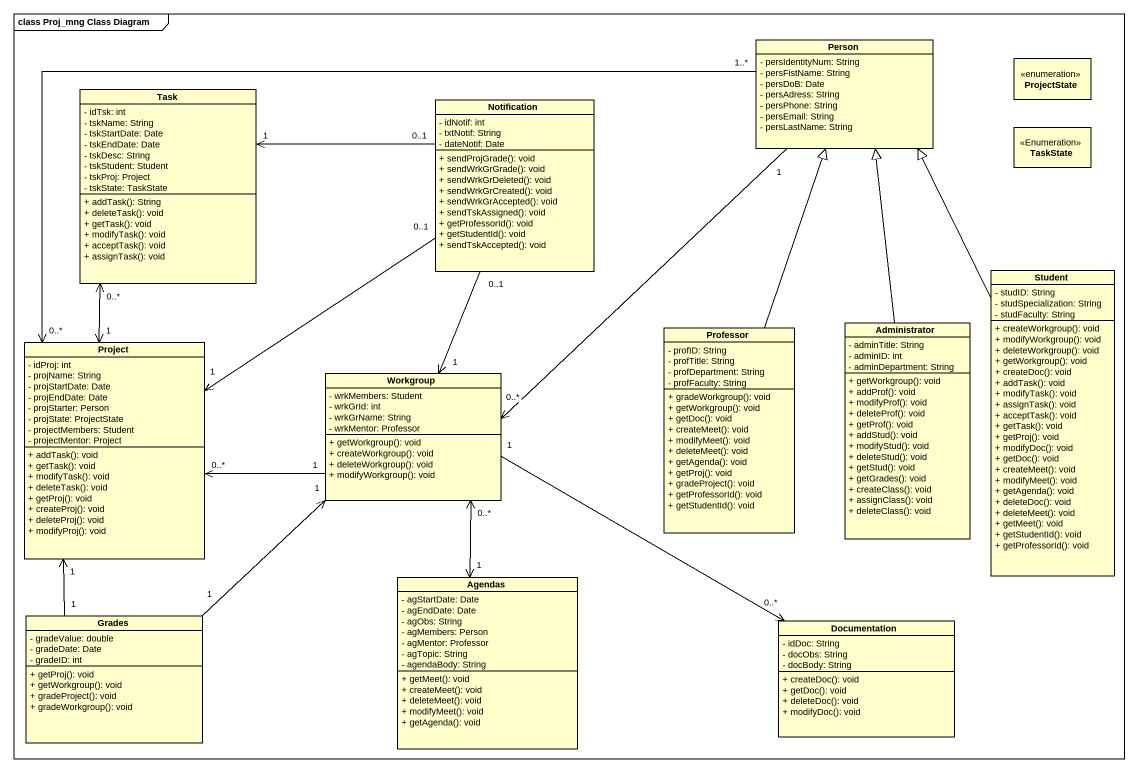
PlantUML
@startuml
mainframe class Proj_mng Class Diagram
hide circle
hide empty members
skinparam classAttributeIconSize 0
class "Person" as Person_ {
  - persIdentityNum: String
  - persFistName: String
  - persDoB: Date
  - persAdress: String
  - persPhone: String
  - persEmail: String
  - persLastName: String
}
class Task {
  - idTsk: int
  - tskName: String
  - tskStartDate: Date
  - tskEndDate: Date
  - tskDesc: String
  - tskStudent: Student
  - tskProj: Project
  - tskState: TaskState
  + addTask(): String
  + deleteTask(): void
  + getTask(): void
  + modifyTask(): void
  + acceptTask(): void
  + assignTask(): void
}
enum ProjectState
class Notification {
  - idNotif: int
  - txtNotif: String
  - dateNotif: Date
  + sendProjGrade(): void
  + sendWrkGrGrade(): void
  + sendWrkGrDeleted(): void
  + sendWrkGrCreated(): void
  + sendWrkGrAccepted(): void
  + sendTskAssigned(): void
  + getProfessorId(): void
  + getStudentId(): void
  + sendTskAccepted(): void
}
enum TaskState <<Enumeration>>
class Student {
  - studID: String
  - studSpecialization: String
  - studFaculty: String
  + createWorkgroup(): void
  + modifyWorkgroup(): void
  + deleteWorkgroup(): void
  + getWorkgroup(): void
  + createDoc(): void
  + addTask(): void
  + modifyTask(): void
  + assignTask(): void
  + acceptTask(): void
  + getTask(): void
  + getProj(): void
  + modifyDoc(): void
  + getDoc(): void
  + createMeet(): void
  + modifyMeet(): void
  + getAgenda(): void
  + deleteDoc(): void
  + deleteMeet(): void
  + getMeet(): void
  + getStudentId(): void
  + getProfessorId(): void
}
class Administrator {
  - adminTitle: String
  - adminID: int
  - adminDepartment: String
  + getWorkgroup(): void
  + addProf(): void
  + modifyProf(): void
  + deleteProf(): void
  + getProf(): void
  + addStud(): void
  + modifyStud(): void
  + deleteStud(): void
  + getStud(): void
  + getGrades(): void
  + createClass(): void
  + assignClass(): void
  + deleteClass(): void
}
class Project {
  - idProj: int
  - projName: String
  - projStartDate: Date
  - projEndDate: Date
  - projStarter: Person
  - projState: ProjectState
  - projectMembers: Student
  - projectMentor: Project
  + addTask(): void
  + getTask(): void
  + modifyTask(): void
  + deleteTask(): void
  + getProj(): void
  + createProj(): void
  + deleteProj(): void
  + modifyProj(): void
}
class Professor {
  - profID: String
  - profTitle: String
  - profDepartment: String
  - profFaculty: String
  + gradeWorkgroup(): void
  + getWorkgroup(): void
  + getDoc(): void
  + createMeet(): void
  + modifyMeet(): void
  + deleteMeet(): void
  + getAgenda(): void
  + getProj(): void
  + gradeProject(): void
  + getProfessorId(): void
  + getStudentId(): void
}
class Workgroup {
  - wrkMembers: Student
  - wrkGrId: int
  - wrkGrName: String
  - wrkMentor: Professor
  + getWorkgroup(): void
  + createWorkgroup(): void
  + deleteWorkgroup(): void
  + modifyWorkgroup(): void
}
class Agendas {
  - agStartDate: Date
  - agEndDate: Date
  - agObs: String
  - agMembers: Person
  - agMentor: Professor
  - agTopic: String
  - agendaBody: String
  + getMeet(): void
  + createMeet(): void
  + deleteMeet(): void
  + modifyMeet(): void
  + getAgenda(): void
}
class Grades {
  - gradeValue: double
  - gradeDate: Date
  - gradeID: int
  + getProj(): void
  + getWorkgroup(): void
  + gradeProject(): void
  + gradeWorkgroup(): void
}
class Documentation {
  - idDoc: String
  - docObs: String
  - docBody: String
  + createDoc(): void
  + getDoc(): void
  + deleteDoc(): void
  + modifyDoc(): void
}
Person_ "1" --> "0..*" Workgroup
Notification "0..1" -left-> "1" Task
Notification "0..1" --> "1" Project
Notification "0..1" --> "1" Workgroup
Student -up-|> Person_
Administrator -up-|> Person_
Project "0..*" <-right- "1..*" Person_
Project "1" <-up-> "0..*" Task
Project "1" <-- "1" Grades
Professor -up-|> Person_
Workgroup "1" -left-> "0..*" Project
Workgroup "0..*" <--> "1" Agendas
Workgroup "1" -right-> "0..*" Documentation
Grades "1" -up-> "1" Workgroup
@enduml
